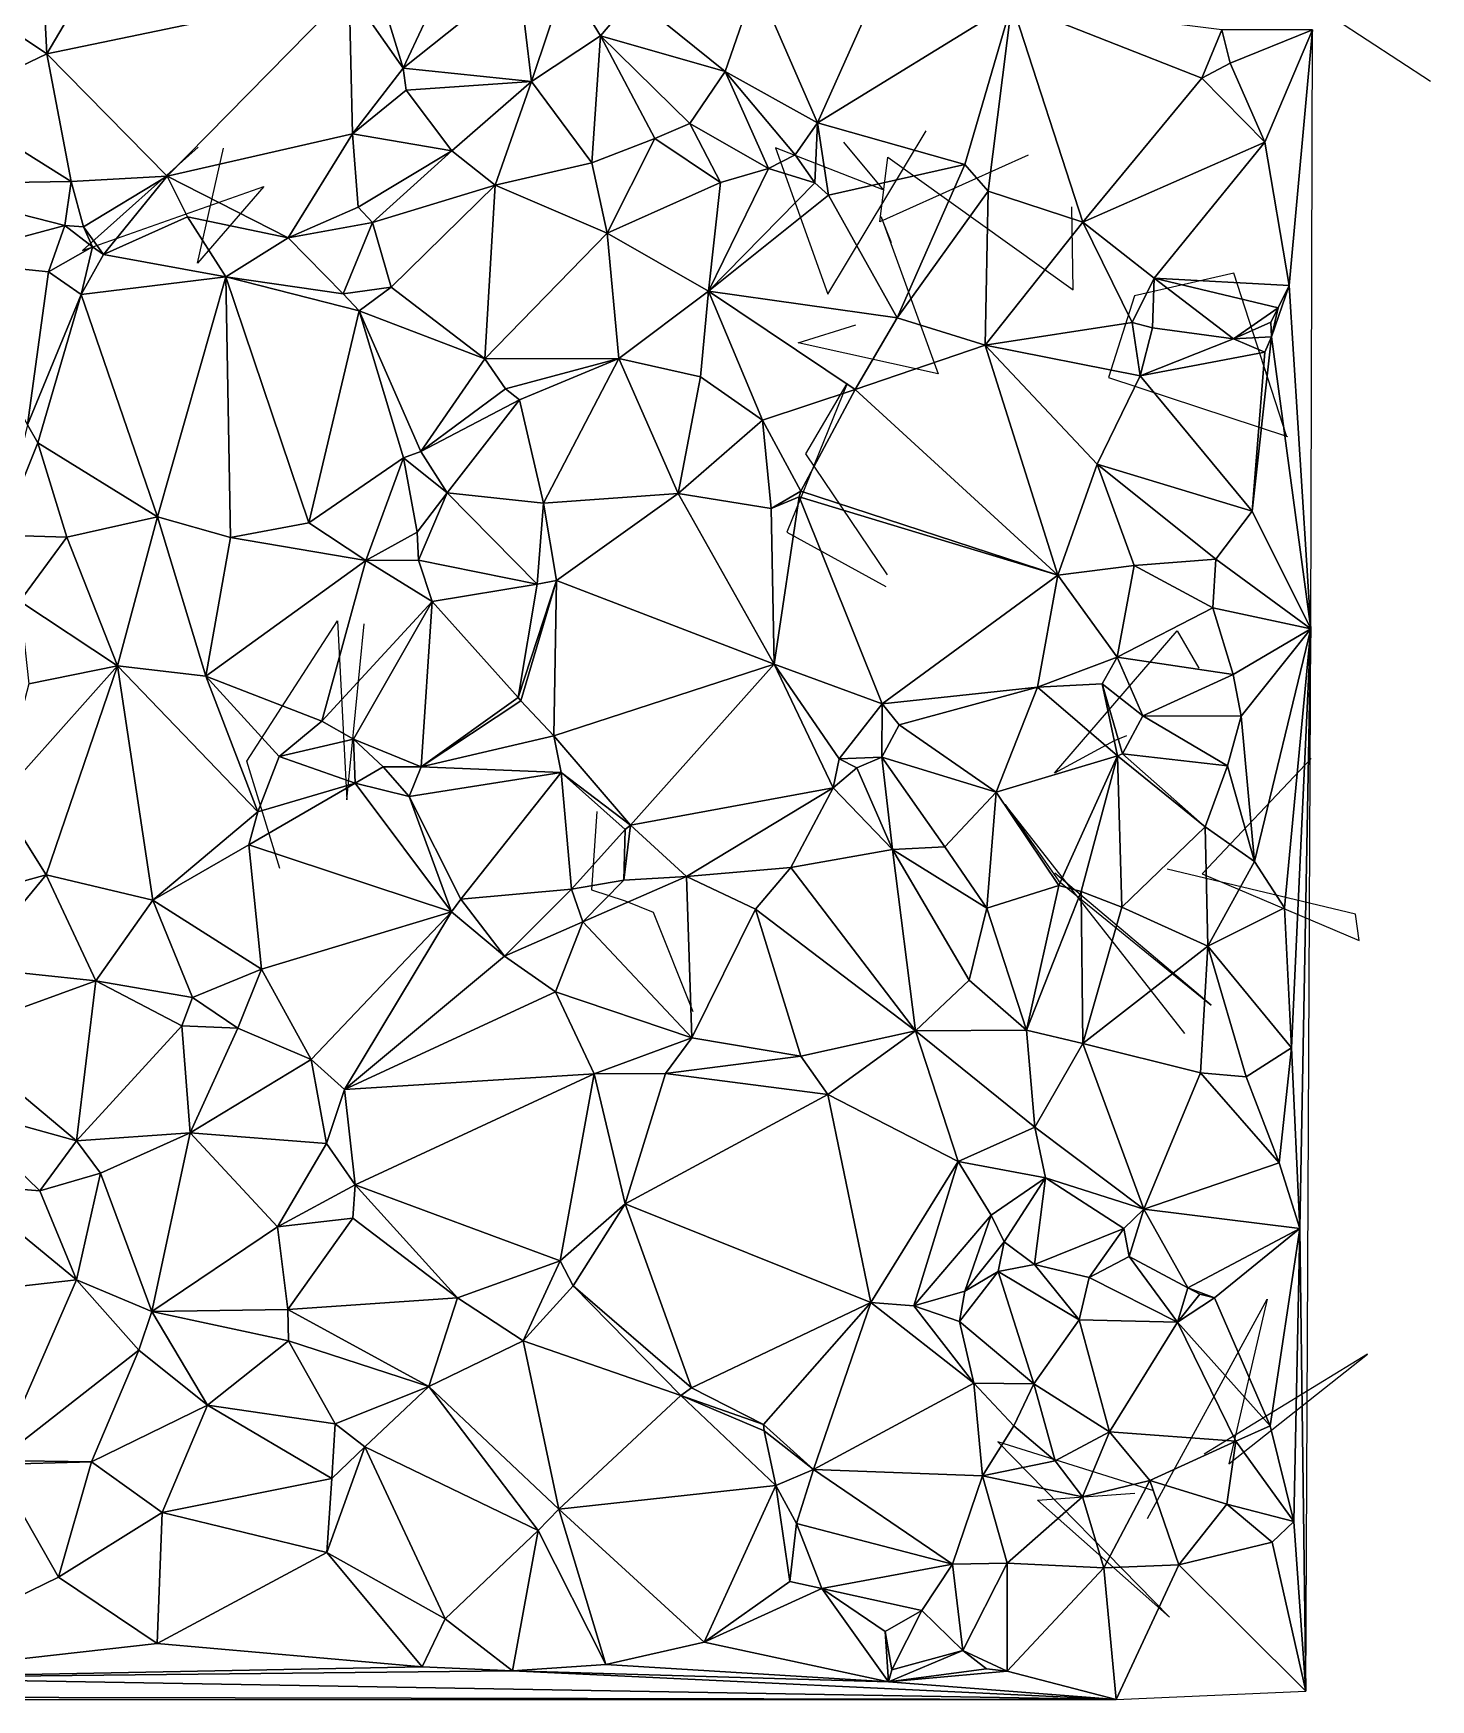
# Model space of a CAD drawing. Header units: metres. Extents: x -15.6 to 15.9, y -15.8 to 15.6.
# Drawn here: x 5.23 to 15.88, y -14.98 to -2.29 of the extents above; entities that cross this region are included whole.
import ezdxf

# ---------------------------------------------------------------- set-up
doc = ezdxf.new("R2010")
doc.units = ezdxf.units.M
doc.layers.add('CRACKS', color=1, linetype='Continuous')
doc.layers.add('STREET_MESH', color=7, linetype='Continuous')

msp = doc.modelspace()

# ---------------------------------------------------------------- linework, layer by layer
at = {"layer": 'CRACKS'}
for points in [[(15.877, -2.657, 0.1), (14.188, -1.552, 0.1), (14.982, -1.9, 0.1), (14.403, -2.117, 0.1), (15.527, -1.826, 0.1)], [(11.406, -3.118, 0.1), (11.708, -3.481, 0.1), (10.888, -3.162, 0.1), (11.286, -4.277, 0.1), (12.035, -3.031, 0.1)], [(6.491, -3.156, 0.1), (5.608, -3.944, 0.1), (6.989, -3.456, 0.1), (6.486, -4.041, 0.1), (6.683, -3.163, 0.1)], [(12.811, -3.216, 0.1), (11.681, -3.724, 0.1), (11.742, -3.233, 0.1), (13.155, -4.242, 0.1), (13.144, -3.611, 0.1)], [(11.77, -3.885, 0.1), (11.691, -3.687, 0.1), (12.127, -4.882, 0.1), (11.059, -4.646, 0.1), (11.5, -4.51, 0.1)], [(14.783, -5.364, 0.1), (14.379, -4.116, 0.1), (13.622, -4.29, 0.1), (13.424, -4.911, 0.1), (14.786, -5.36, 0.1)], [(11.739, -6.414, 0.1), (11.119, -5.493, 0.1), (11.434, -4.956, 0.1), (10.974, -6.088, 0.1), (11.727, -6.503, 0.1)], [(7.111, -8.652, 0.1), (6.86, -7.833, 0.1), (7.551, -6.765, 0.1), (7.623, -8.128, 0.1), (7.753, -6.788, 0.1)], [(13.561, -7.641, 0.1), (13.466, -7.679, 0.1), (13.013, -7.924, 0.1), (13.947, -6.842, 0.1), (14.111, -7.126, 0.1)], [(14.968, -7.814, 0.1), (14.138, -8.693, 0.1), (15.334, -9.199, 0.1), (15.304, -9, 0.1), (13.87, -8.657, 0.1)], [(9.526, -8.217, 0.1), (9.485, -8.815, 0.1), (9.741, -8.897, 0.1), (9.955, -8.985, 0.1), (10.257, -9.741, 0.1)], [(14.005, -9.909, 0.1), (12.636, -8.164, 0.1), (13.046, -8.749, 0.1), (14.205, -9.693, 0.1), (13.014, -8.686, 0.1)], [(13.721, -13.603, 0.1), (14.631, -11.931, 0.1), (14.339, -13.187, 0.1), (15.396, -12.351, 0.1), (14.152, -13.112, 0.1)], [(13.77, -13.393, 0.1), (12.581, -13.019, 0.1), (13.888, -14.354, 0.1), (12.883, -13.464, 0.1), (13.624, -13.41, 0.1)]]:
    msp.add_polyline3d(points, dxfattribs=at)
at = {"layer": 'STREET_MESH'}
for points in [[(5.287, -1.446), (5.338, -2.446), (6.157, -1.054)], [(5.338, -2.446), (7.639, -1.966), (6.157, -1.054)], [(4.668, -1.995), (5.338, -2.446), (5.287, -1.446)], [(8.531, -1.532), (7.795, -1.719), (8.052, -2.555)], [(8.531, -1.532), (8.052, -2.555), (8.931, -1.851)], [(11.206, -2.972), (11.822, -1.596), (10.739, -1.898)], [(11.822, -1.596), (11.206, -2.972), (12.687, -2.061)], [(7.795, -1.719), (7.639, -1.966), (8.052, -2.555)], [(8.052, -2.555), (9.029, -2.657), (8.931, -1.851)], [(9.029, -2.657), (9.291, -1.873), (8.931, -1.851)], [(9.291, -1.873), (9.029, -2.657), (9.554, -2.308)], [(9.291, -1.873), (9.554, -2.308), (9.804, -2.013)], [(9.804, -2.013), (10.504, -2.579), (10.739, -1.898)], [(10.504, -2.579), (11.206, -2.972), (10.739, -1.898)], [(4.668, -1.995), (4.562, -2.815), (5.338, -2.446)], [(7.639, -1.966), (5.338, -2.446), (6.254, -3.378)], [(7.639, -1.966), (6.254, -3.378), (7.666, -3.054)], [(8.052, -2.555), (7.639, -1.966), (7.666, -3.054)], [(9.554, -2.308), (10.504, -2.579), (9.804, -2.013)], [(11.206, -2.972), (12.328, -3.289), (12.687, -2.061)], [(12.328, -3.289), (12.506, -3.492), (12.687, -2.061)], [(12.506, -3.492), (13.227, -3.728), (12.687, -2.061)], [(13.227, -3.728), (14.134, -2.631), (12.687, -2.061)], [(14.134, -2.631), (14.286, -2.262), (12.687, -2.061)], [(14.35, -2.516), (14.286, -2.262), (14.134, -2.631)], [(14.286, -2.262), (14.35, -2.516), (14.978, -2.262)], [(14.35, -2.516), (14.613, -3.118), (14.978, -2.262)], [(14.613, -3.118), (14.8, -4.209), (14.978, -2.262)], [(14.8, -4.209), (14.964, -6.826), (14.978, -2.262)], [(9.029, -2.657), (9.489, -3.276), (9.554, -2.308)], [(9.489, -3.276), (9.969, -3.089), (9.554, -2.308)], [(10.504, -2.579), (9.554, -2.308), (10.235, -2.975)], [(9.554, -2.308), (9.969, -3.089), (10.235, -2.975)], [(5.338, -2.446), (4.562, -2.815), (5.523, -3.418)], [(6.254, -3.378), (5.338, -2.446), (5.523, -3.418)], [(14.613, -3.118), (14.35, -2.516), (14.134, -2.631)], [(8.075, -2.721), (8.052, -2.555), (7.666, -3.054)], [(9.029, -2.657), (8.052, -2.555), (8.075, -2.721)], [(8.423, -3.185), (9.029, -2.657), (8.075, -2.721)], [(9.029, -2.657), (8.423, -3.185), (8.752, -3.445)], [(9.489, -3.276), (9.029, -2.657), (8.752, -3.445)], [(10.833, -3.32), (10.504, -2.579), (10.235, -2.975)], [(10.504, -2.579), (11.037, -3.215), (11.206, -2.972)], [(10.833, -3.32), (11.037, -3.215), (10.504, -2.579)], [(13.227, -3.728), (14.613, -3.118), (14.134, -2.631)], [(8.423, -3.185), (8.075, -2.721), (7.666, -3.054)], [(4.562, -2.815), (4.24, -3.437), (5.523, -3.418)], [(9.969, -3.089), (10.469, -3.426), (10.235, -2.975)], [(10.469, -3.426), (10.833, -3.32), (10.235, -2.975)], [(11.037, -3.215), (11.186, -3.429), (11.206, -2.972)], [(11.206, -2.972), (11.186, -3.429), (11.292, -3.523)], [(11.206, -2.972), (11.292, -3.523), (12.328, -3.289)], [(6.254, -3.378), (7.175, -3.846), (7.666, -3.054)], [(7.175, -3.846), (7.709, -3.613), (7.666, -3.054)], [(7.709, -3.613), (8.423, -3.185), (7.666, -3.054)], [(9.969, -3.089), (9.489, -3.276), (9.604, -3.812)], [(9.969, -3.089), (9.604, -3.812), (10.469, -3.426)], [(13.227, -3.728), (13.771, -4.153), (14.613, -3.118)], [(13.771, -4.153), (14.8, -4.209), (14.613, -3.118)], [(8.423, -3.185), (7.709, -3.613), (7.817, -3.731)], [(8.423, -3.185), (7.817, -3.731), (8.752, -3.445)], [(9.604, -3.812), (9.489, -3.276), (8.752, -3.445)], [(11.186, -3.429), (11.037, -3.215), (10.833, -3.32)], [(11.292, -3.523), (11.814, -4.457), (12.328, -3.289)], [(11.814, -4.457), (12.506, -3.492), (12.328, -3.289)], [(5.523, -3.418), (4.24, -3.437), (5.475, -3.753)], [(5.617, -3.763), (5.523, -3.418), (5.475, -3.753)], [(5.617, -3.763), (6.254, -3.378), (5.523, -3.418)], [(5.617, -3.763), (5.769, -3.973), (6.254, -3.378)], [(5.769, -3.973), (6.408, -3.686), (6.254, -3.378)], [(6.408, -3.686), (7.175, -3.846), (6.254, -3.378)], [(9.604, -3.812), (10.376, -4.254), (10.469, -3.426)], [(10.376, -4.254), (10.833, -3.32), (10.469, -3.426)], [(11.186, -3.429), (10.833, -3.32), (10.376, -4.254)], [(4.24, -3.437), (4.49, -4.018), (5.475, -3.753)], [(7.817, -3.731), (7.96, -4.224), (8.752, -3.445)], [(7.96, -4.224), (8.674, -4.768), (8.752, -3.445)], [(8.674, -4.768), (9.604, -3.812), (8.752, -3.445)], [(11.186, -3.429), (10.376, -4.254), (11.292, -3.523)], [(10.376, -4.254), (11.814, -4.457), (11.292, -3.523)], [(12.506, -3.492), (11.814, -4.457), (12.483, -4.665)], [(13.227, -3.728), (12.506, -3.492), (12.483, -4.665)], [(7.817, -3.731), (7.709, -3.613), (7.175, -3.846)], [(4.49, -4.018), (5.351, -4.106), (5.475, -3.753)], [(5.351, -4.106), (5.686, -3.916), (5.475, -3.753)], [(5.686, -3.916), (5.617, -3.763), (5.475, -3.753)], [(5.617, -3.763), (5.686, -3.916), (5.769, -3.973)], [(6.408, -3.686), (5.769, -3.973), (6.7, -4.144)], [(7.175, -3.846), (6.408, -3.686), (6.7, -4.144)], [(7.595, -4.274), (7.817, -3.731), (7.175, -3.846)], [(7.817, -3.731), (7.595, -4.274), (7.96, -4.224)], [(13.605, -4.493), (13.227, -3.728), (12.483, -4.665)], [(13.605, -4.493), (13.771, -4.153), (13.227, -3.728)], [(5.598, -4.279), (5.686, -3.916), (5.351, -4.106)], [(5.686, -3.916), (5.598, -4.279), (5.769, -3.973)], [(7.595, -4.274), (7.175, -3.846), (6.7, -4.144)], [(8.674, -4.768), (9.695, -4.767), (9.604, -3.812)], [(9.695, -4.767), (10.376, -4.254), (9.604, -3.812)], [(5.351, -4.106), (4.49, -4.018), (5.19, -5.272)], [(5.769, -3.973), (5.598, -4.279), (6.7, -4.144)], [(5.598, -4.279), (5.351, -4.106), (5.19, -5.272)], [(6.7, -4.144), (5.598, -4.279), (6.179, -5.972)], [(6.737, -6.13), (6.7, -4.144), (6.179, -5.972)], [(6.7, -4.144), (6.737, -6.13), (7.333, -6.018)], [(7.717, -4.404), (6.7, -4.144), (7.333, -6.018)], [(7.717, -4.404), (7.595, -4.274), (6.7, -4.144)], [(13.605, -4.493), (13.759, -4.532), (13.771, -4.153)], [(13.759, -4.532), (14.376, -4.617), (13.771, -4.153)], [(13.771, -4.153), (14.715, -4.381), (14.8, -4.209)], [(14.376, -4.617), (14.715, -4.381), (13.771, -4.153)], [(5.268, -5.409), (5.598, -4.279), (5.19, -5.272)], [(5.598, -4.279), (5.268, -5.409), (6.179, -5.972)], [(7.595, -4.274), (7.717, -4.404), (7.96, -4.224)], [(7.717, -4.404), (8.674, -4.768), (7.96, -4.224)], [(10.376, -4.254), (9.695, -4.767), (10.316, -4.905)], [(10.789, -5.235), (10.376, -4.254), (10.316, -4.905)], [(11.814, -4.457), (10.376, -4.254), (11.495, -5.003)], [(10.376, -4.254), (10.789, -5.235), (11.495, -5.003)], [(14.666, -4.601), (14.964, -6.826), (14.8, -4.209)], [(14.715, -4.381), (14.666, -4.601), (14.8, -4.209)], [(8.053, -5.522), (7.717, -4.404), (7.333, -6.018)], [(8.674, -4.768), (7.717, -4.404), (8.187, -5.474)], [(8.187, -5.474), (7.717, -4.404), (8.053, -5.522)], [(14.715, -4.381), (14.376, -4.617), (14.66, -4.489)], [(14.666, -4.601), (14.715, -4.381), (14.66, -4.489)], [(11.814, -4.457), (11.495, -5.003), (12.483, -4.665)], [(13.665, -4.899), (13.605, -4.493), (12.483, -4.665)], [(13.665, -4.899), (13.759, -4.532), (13.605, -4.493)], [(14.376, -4.617), (13.759, -4.532), (13.665, -4.899)], [(14.376, -4.617), (14.666, -4.601), (14.66, -4.489)], [(11.495, -5.003), (13.037, -6.416), (12.483, -4.665)], [(13.336, -5.57), (13.665, -4.899), (12.483, -4.665)], [(13.037, -6.416), (13.336, -5.57), (12.483, -4.665)], [(14.614, -4.719), (14.376, -4.617), (13.665, -4.899)], [(14.376, -4.617), (14.614, -4.719), (14.666, -4.601)], [(14.666, -4.601), (14.517, -5.929), (14.964, -6.826)], [(14.614, -4.719), (14.517, -5.929), (14.666, -4.601)], [(8.674, -4.768), (8.187, -5.474), (8.83, -4.997)], [(9.695, -4.767), (8.674, -4.768), (8.83, -4.997)], [(8.937, -5.082), (9.695, -4.767), (8.83, -4.997)], [(9.695, -4.767), (8.937, -5.082), (9.121, -5.868)], [(10.147, -5.794), (9.695, -4.767), (9.121, -5.868)], [(9.695, -4.767), (10.147, -5.794), (10.316, -4.905)], [(14.614, -4.719), (13.665, -4.899), (14.517, -5.929)], [(10.147, -5.794), (10.789, -5.235), (10.316, -4.905)], [(13.665, -4.899), (13.336, -5.57), (14.517, -5.929)], [(8.187, -5.474), (8.937, -5.082), (8.83, -4.997)], [(10.789, -5.235), (11.08, -5.776), (11.495, -5.003)], [(11.08, -5.776), (13.037, -6.416), (11.495, -5.003)], [(8.387, -5.79), (8.937, -5.082), (8.187, -5.474)], [(8.937, -5.082), (8.387, -5.79), (9.121, -5.868)], [(4.987, -6.112), (5.268, -5.409), (5.19, -5.272)], [(10.789, -5.235), (10.147, -5.794), (10.855, -5.908)], [(11.08, -5.776), (10.789, -5.235), (10.855, -5.908)], [(5.268, -5.409), (4.987, -6.112), (5.489, -6.127)], [(5.268, -5.409), (5.489, -6.127), (6.179, -5.972)], [(7.768, -6.305), (8.053, -5.522), (7.333, -6.018)], [(7.768, -6.305), (8.157, -6.089), (8.053, -5.522)], [(8.387, -5.79), (8.187, -5.474), (8.053, -5.522)], [(8.157, -6.089), (8.387, -5.79), (8.053, -5.522)], [(13.037, -6.416), (13.619, -6.342), (13.336, -5.57)], [(14.517, -5.929), (13.336, -5.57), (14.24, -6.296)], [(13.336, -5.57), (13.619, -6.342), (14.24, -6.296)], [(8.157, -6.089), (8.167, -6.303), (8.387, -5.79)], [(8.167, -6.303), (9.073, -6.485), (8.387, -5.79)], [(8.387, -5.79), (9.073, -6.485), (9.121, -5.868)], [(9.22, -6.457), (10.147, -5.794), (9.121, -5.868)], [(10.147, -5.794), (9.22, -6.457), (10.877, -7.094)], [(10.147, -5.794), (10.877, -7.094), (10.855, -5.908)], [(11.068, -5.821), (11.08, -5.776), (10.855, -5.908)], [(10.877, -7.094), (11.068, -5.821), (10.855, -5.908)], [(11.699, -7.396), (11.068, -5.821), (10.877, -7.094)], [(13.037, -6.416), (11.08, -5.776), (11.068, -5.821)], [(11.699, -7.396), (13.037, -6.416), (11.068, -5.821)], [(9.073, -6.485), (9.22, -6.457), (9.121, -5.868)], [(14.517, -5.929), (14.24, -6.296), (14.964, -6.826)], [(5.489, -6.127), (5.876, -7.107), (6.179, -5.972)], [(5.876, -7.107), (6.549, -7.187), (6.179, -5.972)], [(6.549, -7.187), (6.737, -6.13), (6.179, -5.972)], [(6.737, -6.13), (7.768, -6.305), (7.333, -6.018)], [(7.768, -6.305), (8.167, -6.303), (8.157, -6.089)], [(4.987, -6.112), (5.131, -6.614), (5.489, -6.127)], [(5.131, -6.614), (5.876, -7.107), (5.489, -6.127)], [(6.549, -7.187), (7.768, -6.305), (6.737, -6.13)], [(6.549, -7.187), (7.433, -7.528), (7.768, -6.305)], [(7.433, -7.528), (8.271, -6.618), (7.768, -6.305)], [(8.271, -6.618), (8.167, -6.303), (7.768, -6.305)], [(8.167, -6.303), (8.271, -6.618), (9.073, -6.485)], [(13.619, -6.342), (13.037, -6.416), (13.49, -7.041)], [(14.219, -6.666), (13.619, -6.342), (13.49, -7.041)], [(13.619, -6.342), (14.219, -6.666), (14.24, -6.296)], [(14.24, -6.296), (14.219, -6.666), (14.964, -6.826)], [(8.927, -7.348), (9.22, -6.457), (9.073, -6.485)], [(8.927, -7.348), (8.948, -7.374), (9.22, -6.457)], [(8.948, -7.374), (9.198, -7.641), (9.22, -6.457)], [(9.22, -6.457), (9.198, -7.641), (10.877, -7.094)], [(11.699, -7.396), (12.883, -7.271), (13.037, -6.416)], [(13.037, -6.416), (12.883, -7.271), (13.49, -7.041)], [(8.271, -6.618), (8.927, -7.348), (9.073, -6.485)], [(5.876, -7.107), (5.131, -6.614), (5.201, -7.245)], [(8.271, -6.618), (7.433, -7.528), (7.673, -7.667)], [(8.188, -7.878), (8.271, -6.618), (7.673, -7.667)], [(8.271, -6.618), (8.188, -7.878), (8.927, -7.348)], [(14.219, -6.666), (13.49, -7.041), (14.372, -7.173)], [(14.219, -6.666), (14.372, -7.173), (14.964, -6.826)], [(14.372, -7.173), (14.434, -7.49), (14.964, -6.826)], [(14.434, -7.49), (14.536, -8.599), (14.964, -6.826)], [(14.536, -8.599), (14.764, -8.951), (14.964, -6.826)], [(14.964, -6.826), (14.764, -8.951), (14.817, -10.018)], [(14.881, -11.393), (14.964, -6.826), (14.817, -10.018)], [(14.964, -6.826), (14.881, -11.393), (14.926, -14.918)], [(5.876, -7.107), (4.97, -8.122), (5.333, -8.699)], [(4.97, -8.122), (5.876, -7.107), (5.201, -7.245)], [(6.144, -8.892), (5.876, -7.107), (5.333, -8.699)], [(6.945, -8.219), (5.876, -7.107), (6.144, -8.892)], [(6.945, -8.219), (6.549, -7.187), (5.876, -7.107)], [(9.198, -7.641), (9.783, -8.322), (10.877, -7.094)], [(9.783, -8.322), (11.326, -8.037), (10.877, -7.094)], [(11.326, -8.037), (11.371, -7.816), (10.877, -7.094)], [(11.371, -7.816), (11.699, -7.396), (10.877, -7.094)], [(12.883, -7.271), (13.376, -7.244), (13.49, -7.041)], [(13.49, -7.041), (13.376, -7.244), (13.684, -7.488)], [(13.49, -7.041), (13.684, -7.488), (14.372, -7.173)], [(7.108, -7.797), (6.549, -7.187), (6.945, -8.219)], [(7.108, -7.797), (7.433, -7.528), (6.549, -7.187)], [(14.372, -7.173), (13.684, -7.488), (14.434, -7.49)], [(8.927, -7.348), (8.188, -7.878), (8.948, -7.374)], [(12.883, -7.271), (11.699, -7.396), (11.829, -7.556)], [(12.567, -8.069), (12.883, -7.271), (11.829, -7.556)], [(12.883, -7.271), (12.567, -8.069), (13.491, -7.794)], [(13.376, -7.244), (12.883, -7.271), (13.491, -7.794)], [(13.529, -7.777), (13.376, -7.244), (13.491, -7.794)], [(13.376, -7.244), (13.529, -7.777), (13.684, -7.488)], [(8.188, -7.878), (9.198, -7.641), (8.948, -7.374)], [(11.699, -7.396), (11.371, -7.816), (11.696, -7.804)], [(11.829, -7.556), (11.699, -7.396), (11.696, -7.804)], [(13.529, -7.777), (14.329, -7.869), (13.684, -7.488)], [(13.684, -7.488), (14.329, -7.869), (14.434, -7.49)], [(7.433, -7.528), (7.108, -7.797), (7.673, -7.667)], [(12.567, -8.069), (11.829, -7.556), (11.696, -7.804)], [(14.329, -7.869), (14.536, -8.599), (14.434, -7.49)], [(7.673, -7.667), (7.108, -7.797), (7.686, -8.002)], [(7.899, -7.876), (7.673, -7.667), (7.686, -8.002)], [(7.899, -7.876), (8.188, -7.878), (7.673, -7.667)], [(9.198, -7.641), (8.188, -7.878), (9.254, -7.92)], [(9.198, -7.641), (9.254, -7.92), (9.783, -8.322)], [(7.108, -7.797), (6.945, -8.219), (7.686, -8.002)], [(11.506, -7.885), (11.371, -7.816), (11.326, -8.037)], [(11.371, -7.816), (11.506, -7.885), (11.696, -7.804)], [(11.506, -7.885), (11.779, -8.506), (11.696, -7.804)], [(12.177, -8.486), (12.567, -8.069), (11.696, -7.804)], [(11.779, -8.506), (12.177, -8.486), (11.696, -7.804)], [(13.491, -7.794), (12.567, -8.069), (13.044, -8.78)], [(13.216, -8.826), (13.491, -7.794), (13.044, -8.78)], [(13.216, -8.826), (13.526, -8.947), (13.491, -7.794)], [(14.16, -8.335), (13.529, -7.777), (13.491, -7.794)], [(13.526, -8.947), (14.16, -8.335), (13.491, -7.794)], [(14.329, -7.869), (13.529, -7.777), (14.16, -8.335)], [(14.536, -8.599), (14.329, -7.869), (14.16, -8.335)], [(8.098, -8.104), (7.899, -7.876), (7.686, -8.002)], [(8.098, -8.104), (8.188, -7.878), (7.899, -7.876)], [(8.188, -7.878), (8.098, -8.104), (9.254, -7.92)], [(8.098, -8.104), (8.491, -8.886), (9.254, -7.92)], [(9.254, -7.92), (8.491, -8.886), (9.333, -8.809)], [(9.254, -7.92), (9.333, -8.809), (9.741, -8.355)], [(9.783, -8.322), (9.254, -7.92), (9.741, -8.355)], [(11.779, -8.506), (11.506, -7.885), (11.326, -8.037)], [(4.97, -8.122), (4.744, -8.863), (5.333, -8.699)], [(7.686, -8.002), (6.876, -8.472), (8.42, -8.981)], [(6.945, -8.219), (6.876, -8.472), (7.686, -8.002)], [(8.098, -8.104), (7.686, -8.002), (8.42, -8.981)], [(8.491, -8.886), (8.098, -8.104), (8.42, -8.981)], [(10.21, -8.712), (11.326, -8.037), (9.783, -8.322)], [(11.326, -8.037), (10.21, -8.712), (11.003, -8.644)], [(11.779, -8.506), (11.326, -8.037), (11.003, -8.644)], [(12.498, -8.953), (12.567, -8.069), (12.177, -8.486)], [(12.567, -8.069), (12.498, -8.953), (13.044, -8.78)], [(6.876, -8.472), (6.945, -8.219), (6.144, -8.892)], [(9.333, -8.809), (9.733, -8.74), (9.741, -8.355)], [(9.733, -8.74), (9.783, -8.322), (9.741, -8.355)], [(9.733, -8.74), (10.21, -8.712), (9.783, -8.322)], [(14.16, -8.335), (13.526, -8.947), (14.181, -9.244)], [(14.536, -8.599), (14.16, -8.335), (14.181, -9.244)], [(6.971, -9.419), (6.876, -8.472), (6.144, -8.892)], [(8.42, -8.981), (6.876, -8.472), (6.971, -9.419)], [(11.779, -8.506), (12.498, -8.953), (12.177, -8.486)], [(11.779, -8.506), (11.003, -8.644), (11.953, -9.888)], [(12.498, -8.953), (11.779, -8.506), (12.363, -9.503)], [(11.779, -8.506), (11.953, -9.888), (12.363, -9.503)], [(14.764, -8.951), (14.536, -8.599), (14.181, -9.244)], [(4.744, -8.863), (4.749, -9.405), (5.333, -8.699)], [(4.749, -9.405), (5.71, -9.507), (5.333, -8.699)], [(5.71, -9.507), (6.144, -8.892), (5.333, -8.699)], [(9.42, -9.058), (9.733, -8.74), (9.333, -8.809)], [(10.21, -8.712), (9.42, -9.058), (10.25, -9.942)], [(9.733, -8.74), (9.42, -9.058), (10.21, -8.712)], [(10.21, -8.712), (10.734, -8.962), (11.003, -8.644)], [(10.734, -8.962), (10.21, -8.712), (10.25, -9.942)], [(11.003, -8.644), (10.734, -8.962), (11.953, -9.888)], [(8.491, -8.886), (8.822, -9.318), (9.333, -8.809)], [(8.822, -9.318), (9.42, -9.058), (9.333, -8.809)], [(12.498, -8.953), (12.8, -9.884), (13.044, -8.78)], [(12.8, -9.884), (13.216, -8.826), (13.044, -8.78)], [(13.216, -8.826), (12.8, -9.884), (13.228, -9.984)], [(13.526, -8.947), (13.216, -8.826), (13.228, -9.984)], [(5.71, -9.507), (6.446, -9.633), (6.144, -8.892)], [(6.446, -9.633), (6.971, -9.419), (6.144, -8.892)], [(7.351, -10.106), (8.42, -8.981), (6.971, -9.419)], [(8.42, -8.981), (7.351, -10.106), (7.605, -10.334)], [(8.822, -9.318), (8.42, -8.981), (7.605, -10.334)], [(8.822, -9.318), (8.491, -8.886), (8.42, -8.981)], [(10.734, -8.962), (10.25, -9.942), (11.079, -10.082)], [(11.953, -9.888), (10.734, -8.962), (11.079, -10.082)], [(12.8, -9.884), (12.498, -8.953), (12.363, -9.503)], [(14.181, -9.244), (13.526, -8.947), (13.228, -9.984)], [(14.764, -8.951), (14.181, -9.244), (14.817, -10.018)], [(9.42, -9.058), (8.822, -9.318), (9.212, -9.59)], [(9.42, -9.058), (9.212, -9.59), (10.25, -9.942)], [(14.123, -10.208), (14.181, -9.244), (13.228, -9.984)], [(14.181, -9.244), (14.123, -10.208), (14.473, -10.238)], [(14.181, -9.244), (14.473, -10.238), (14.817, -10.018)], [(9.212, -9.59), (8.822, -9.318), (7.605, -10.334)], [(4.593, -9.913), (5.71, -9.507), (4.749, -9.405)], [(5.564, -10.725), (5.71, -9.507), (4.593, -9.913)], [(5.71, -9.507), (5.564, -10.725), (6.365, -9.849)], [(6.446, -9.633), (5.71, -9.507), (6.365, -9.849)], [(6.446, -9.633), (6.791, -9.868), (6.971, -9.419)], [(6.791, -9.868), (7.351, -10.106), (6.971, -9.419)], [(11.953, -9.888), (12.8, -9.884), (12.363, -9.503)], [(6.791, -9.868), (6.446, -9.633), (6.365, -9.849)], [(9.505, -10.215), (9.212, -9.59), (7.605, -10.334)], [(10.25, -9.942), (9.212, -9.59), (9.505, -10.215)], [(5.564, -10.725), (6.428, -10.664), (6.365, -9.849)], [(6.428, -10.664), (6.791, -9.868), (6.365, -9.849)], [(7.351, -10.106), (6.791, -9.868), (6.428, -10.664)], [(11.285, -10.372), (11.953, -9.888), (11.079, -10.082)], [(11.285, -10.372), (12.278, -10.884), (11.953, -9.888)], [(12.863, -10.623), (12.8, -9.884), (11.953, -9.888)], [(12.278, -10.884), (12.863, -10.623), (11.953, -9.888)], [(12.8, -9.884), (12.863, -10.623), (13.228, -9.984)], [(4.62, -10.464), (5.564, -10.725), (4.593, -9.913)], [(10.049, -10.213), (10.25, -9.942), (9.505, -10.215)], [(10.25, -9.942), (10.049, -10.213), (11.079, -10.082)], [(12.863, -10.623), (13.692, -11.246), (13.228, -9.984)], [(13.692, -11.246), (14.123, -10.208), (13.228, -9.984)], [(14.473, -10.238), (14.724, -10.894), (14.817, -10.018)], [(14.724, -10.894), (14.881, -11.393), (14.817, -10.018)], [(7.467, -10.747), (7.351, -10.106), (6.428, -10.664)], [(7.351, -10.106), (7.467, -10.747), (7.605, -10.334)], [(10.049, -10.213), (11.285, -10.372), (11.079, -10.082)], [(7.686, -11.062), (9.505, -10.215), (7.605, -10.334)], [(7.686, -11.062), (9.248, -11.64), (9.505, -10.215)], [(9.248, -11.64), (9.743, -11.207), (9.505, -10.215)], [(9.743, -11.207), (10.049, -10.213), (9.505, -10.215)], [(9.743, -11.207), (11.285, -10.372), (10.049, -10.213)], [(13.692, -11.246), (14.724, -10.894), (14.123, -10.208)], [(14.123, -10.208), (14.724, -10.894), (14.473, -10.238)], [(7.467, -10.747), (7.686, -11.062), (7.605, -10.334)], [(11.285, -10.372), (9.743, -11.207), (11.613, -11.958)], [(12.278, -10.884), (11.285, -10.372), (11.613, -11.958)], [(4.62, -10.464), (4.679, -11.058), (5.285, -11.106)], [(5.564, -10.725), (4.62, -10.464), (5.285, -11.106)], [(12.944, -11.008), (12.863, -10.623), (12.278, -10.884)], [(12.944, -11.008), (13.692, -11.246), (12.863, -10.623)], [(5.745, -10.971), (5.564, -10.725), (5.285, -11.106)], [(5.564, -10.725), (5.745, -10.971), (6.428, -10.664)], [(5.745, -10.971), (6.138, -12.027), (6.428, -10.664)], [(6.138, -12.027), (7.095, -11.38), (6.428, -10.664)], [(7.095, -11.38), (7.467, -10.747), (6.428, -10.664)], [(7.467, -10.747), (7.095, -11.38), (7.686, -11.062)], [(11.942, -11.982), (12.278, -10.884), (11.613, -11.958)], [(12.278, -10.884), (11.942, -11.982), (12.531, -11.293)], [(12.944, -11.008), (12.278, -10.884), (12.531, -11.293)], [(14.724, -10.894), (13.692, -11.246), (14.881, -11.393)], [(5.564, -11.784), (5.745, -10.971), (5.285, -11.106)], [(5.564, -11.784), (6.138, -12.027), (5.745, -10.971)], [(12.629, -11.496), (12.944, -11.008), (12.531, -11.293)], [(12.86, -11.669), (12.944, -11.008), (12.629, -11.496)], [(12.86, -11.669), (13.54, -11.395), (12.944, -11.008)], [(13.54, -11.395), (13.692, -11.246), (12.944, -11.008)], [(5.564, -11.784), (4.679, -11.058), (3.951, -11.967)], [(4.679, -11.058), (5.564, -11.784), (5.285, -11.106)], [(7.686, -11.062), (7.095, -11.38), (7.667, -11.314)], [(8.465, -11.921), (7.686, -11.062), (7.667, -11.314)], [(7.686, -11.062), (8.465, -11.921), (9.248, -11.64)], [(9.743, -11.207), (9.248, -11.64), (9.345, -11.83)], [(10.248, -12.607), (9.743, -11.207), (9.345, -11.83)], [(9.743, -11.207), (10.248, -12.607), (11.613, -11.958)], [(11.942, -11.982), (12.329, -11.87), (12.531, -11.293)], [(12.329, -11.87), (12.629, -11.496), (12.531, -11.293)], [(13.692, -11.246), (13.54, -11.395), (13.581, -11.607)], [(14.028, -11.847), (13.692, -11.246), (13.581, -11.607)], [(13.692, -11.246), (14.028, -11.847), (14.881, -11.393)], [(7.174, -12.011), (7.095, -11.38), (6.138, -12.027)], [(7.095, -11.38), (7.174, -12.011), (7.667, -11.314)], [(7.174, -12.011), (8.465, -11.921), (7.667, -11.314)], [(13.275, -11.768), (13.54, -11.395), (12.86, -11.669)], [(13.54, -11.395), (13.275, -11.768), (13.581, -11.607)], [(14.028, -11.847), (14.231, -11.923), (14.881, -11.393)], [(14.881, -11.393), (14.231, -11.923), (14.656, -12.897)], [(14.835, -13.627), (14.881, -11.393), (14.656, -12.897)], [(14.881, -11.393), (14.835, -13.627), (14.926, -14.918)], [(12.629, -11.496), (12.329, -11.87), (12.583, -11.722)], [(12.86, -11.669), (12.629, -11.496), (12.583, -11.722)], [(8.465, -11.921), (8.964, -12.25), (9.248, -11.64)], [(9.248, -11.64), (8.964, -12.25), (9.345, -11.83)], [(13.199, -12.09), (12.86, -11.669), (12.583, -11.722)], [(13.275, -11.768), (12.86, -11.669), (13.199, -12.09)], [(13.275, -11.768), (13.949, -12.107), (13.581, -11.607)], [(13.949, -12.107), (14.028, -11.847), (13.581, -11.607)], [(5.564, -11.784), (3.951, -11.967), (4.961, -13.161)], [(6.038, -12.32), (5.564, -11.784), (4.961, -13.161)], [(6.138, -12.027), (5.564, -11.784), (6.038, -12.32)], [(12.583, -11.722), (12.288, -12.103), (12.854, -12.578)], [(12.329, -11.87), (12.288, -12.103), (12.583, -11.722)], [(13.199, -12.09), (12.583, -11.722), (12.854, -12.578)], [(13.949, -12.107), (13.275, -11.768), (13.199, -12.09)], [(7.174, -12.011), (8.247, -12.598), (8.465, -11.921)], [(8.247, -12.598), (8.964, -12.25), (8.465, -11.921)], [(8.964, -12.25), (10.166, -12.665), (9.345, -11.83)], [(10.166, -12.665), (10.248, -12.607), (9.345, -11.83)], [(12.288, -12.103), (12.329, -11.87), (11.942, -11.982)], [(14.119, -11.893), (14.028, -11.847), (13.949, -12.107)], [(14.231, -11.923), (14.119, -11.893), (13.949, -12.107)], [(14.231, -11.923), (13.949, -12.107), (14.656, -12.897)], [(14.119, -11.893), (14.231, -11.923), (14.028, -11.847)], [(6.56, -12.74), (6.138, -12.027), (6.038, -12.32)], [(7.174, -12.011), (6.138, -12.027), (7.178, -12.25)], [(6.138, -12.027), (6.56, -12.74), (7.178, -12.25)], [(8.247, -12.598), (7.174, -12.011), (7.178, -12.25)], [(10.248, -12.607), (10.796, -12.886), (11.613, -11.958)], [(10.796, -12.886), (11.177, -13.23), (11.613, -11.958)], [(11.177, -13.23), (12.399, -12.572), (11.613, -11.958)], [(12.399, -12.572), (11.942, -11.982), (11.613, -11.958)], [(12.288, -12.103), (11.942, -11.982), (12.399, -12.572)], [(12.288, -12.103), (12.399, -12.572), (12.854, -12.578)], [(13.43, -12.943), (13.199, -12.09), (12.854, -12.578)], [(13.949, -12.107), (13.199, -12.09), (13.43, -12.943)], [(13.949, -12.107), (13.43, -12.943), (14.394, -13.013)], [(13.949, -12.107), (14.394, -13.013), (14.656, -12.897)], [(6.56, -12.74), (7.534, -12.883), (7.178, -12.25)], [(7.534, -12.883), (8.247, -12.598), (7.178, -12.25)], [(8.964, -12.25), (8.247, -12.598), (9.236, -13.533)], [(10.166, -12.665), (8.964, -12.25), (9.236, -13.533)], [(5.677, -13.171), (6.038, -12.32), (4.961, -13.161)], [(5.677, -13.171), (6.56, -12.74), (6.038, -12.32)], [(8.247, -12.598), (7.534, -12.883), (7.76, -13.057)], [(9.08, -13.695), (8.247, -12.598), (7.76, -13.057)], [(8.247, -12.598), (9.08, -13.695), (9.236, -13.533)], [(10.89, -13.352), (10.166, -12.665), (9.236, -13.533)], [(10.166, -12.665), (10.796, -12.886), (10.248, -12.607)], [(10.802, -12.934), (10.796, -12.886), (10.166, -12.665)], [(10.89, -13.352), (10.802, -12.934), (10.166, -12.665)], [(12.399, -12.572), (11.177, -13.23), (12.465, -13.279)], [(12.399, -12.572), (12.703, -12.898), (12.854, -12.578)], [(12.703, -12.898), (12.399, -12.572), (12.465, -13.279)], [(12.703, -12.898), (13.018, -13.163), (12.854, -12.578)], [(13.018, -13.163), (13.43, -12.943), (12.854, -12.578)], [(6.56, -12.74), (5.677, -13.171), (6.216, -13.557)], [(7.507, -13.297), (6.56, -12.74), (6.216, -13.557)], [(7.534, -12.883), (6.56, -12.74), (7.507, -13.297)], [(7.534, -12.883), (7.507, -13.297), (7.76, -13.057)], [(10.796, -12.886), (10.802, -12.934), (11.177, -13.23)], [(10.802, -12.934), (10.89, -13.352), (11.177, -13.23)], [(13.018, -13.163), (12.703, -12.898), (12.465, -13.279)], [(13.018, -13.163), (13.225, -13.438), (13.43, -12.943)], [(13.225, -13.438), (13.739, -13.314), (13.43, -12.943)], [(13.43, -12.943), (13.739, -13.314), (14.394, -13.013)], [(14.394, -13.013), (14.835, -13.627), (14.656, -12.897)], [(7.76, -13.057), (7.507, -13.297), (7.471, -13.861)], [(8.371, -14.368), (7.76, -13.057), (7.471, -13.861)], [(8.371, -14.368), (9.08, -13.695), (7.76, -13.057)], [(14.394, -13.013), (13.739, -13.314), (14.324, -13.493)], [(14.835, -13.627), (14.394, -13.013), (14.324, -13.493)], [(5.427, -14.05), (4.936, -13.192), (3.852, -14.817)], [(4.936, -13.192), (5.677, -13.171), (4.961, -13.161)], [(5.677, -13.171), (4.936, -13.192), (5.427, -14.05)], [(6.216, -13.557), (5.677, -13.171), (5.427, -14.05)], [(13.225, -13.438), (13.018, -13.163), (12.465, -13.279)], [(7.471, -13.861), (7.507, -13.297), (6.216, -13.557)], [(10.89, -13.352), (11.048, -13.642), (11.177, -13.23)], [(11.177, -13.23), (11.048, -13.642), (12.235, -13.95)], [(12.465, -13.279), (11.177, -13.23), (12.235, -13.95)], [(12.465, -13.279), (12.235, -13.95), (12.651, -13.942)], [(13.225, -13.438), (12.465, -13.279), (12.651, -13.942)], [(13.739, -13.314), (13.225, -13.438), (13.388, -13.979)], [(13.959, -13.957), (13.739, -13.314), (13.388, -13.979)], [(13.739, -13.314), (13.959, -13.957), (14.324, -13.493)], [(10.343, -14.545), (10.89, -13.352), (9.236, -13.533)], [(10.89, -13.352), (10.343, -14.545), (10.996, -14.084)], [(11.048, -13.642), (10.89, -13.352), (10.996, -14.084)], [(13.388, -13.979), (13.225, -13.438), (12.651, -13.942)], [(6.216, -13.557), (5.427, -14.05), (6.178, -14.555)], [(7.471, -13.861), (6.216, -13.557), (6.178, -14.555)], [(9.08, -13.695), (9.594, -14.715), (9.236, -13.533)], [(9.594, -14.715), (10.343, -14.545), (9.236, -13.533)], [(13.959, -13.957), (14.67, -13.783), (14.324, -13.493)], [(14.67, -13.783), (14.835, -13.627), (14.324, -13.493)], [(9.08, -13.695), (8.371, -14.368), (8.884, -14.763)], [(9.08, -13.695), (8.884, -14.763), (9.594, -14.715)], [(11.048, -13.642), (10.996, -14.084), (11.241, -14.135)], [(12.235, -13.95), (11.048, -13.642), (11.241, -14.135)], [(14.835, -13.627), (14.67, -13.783), (14.926, -14.918)], [(14.67, -13.783), (13.959, -13.957), (14.926, -14.918)], [(8.197, -14.732), (7.471, -13.861), (6.178, -14.555)], [(8.371, -14.368), (7.471, -13.861), (8.197, -14.732)], [(12.002, -14.305), (12.235, -13.95), (11.241, -14.135)], [(12.002, -14.305), (12.313, -14.608), (12.235, -13.95)], [(12.235, -13.95), (12.313, -14.608), (12.651, -13.942)], [(12.313, -14.608), (12.652, -14.767), (12.651, -13.942)], [(12.652, -14.767), (13.388, -13.979), (12.651, -13.942)], [(13.959, -13.957), (13.388, -13.979), (13.483, -14.983)], [(13.959, -13.957), (13.483, -14.983), (14.926, -14.918)], [(6.178, -14.555), (5.427, -14.05), (3.852, -14.817)], [(10.996, -14.084), (10.343, -14.545), (11.241, -14.135)], [(13.388, -13.979), (12.652, -14.767), (13.483, -14.983)], [(10.343, -14.545), (11.748, -14.848), (11.241, -14.135)], [(11.748, -14.848), (11.723, -14.463), (11.241, -14.135)], [(11.723, -14.463), (12.002, -14.305), (11.241, -14.135)], [(11.773, -14.756), (12.002, -14.305), (11.723, -14.463)], [(11.773, -14.756), (12.313, -14.608), (12.002, -14.305)], [(8.884, -14.763), (8.371, -14.368), (8.197, -14.732)], [(11.773, -14.756), (11.723, -14.463), (11.748, -14.848)], [(8.197, -14.732), (6.178, -14.555), (3.852, -14.817)], [(10.343, -14.545), (9.594, -14.715), (11.748, -14.848)], [(9.594, -14.715), (8.884, -14.763), (11.748, -14.848)], [(12.494, -14.749), (12.313, -14.608), (11.748, -14.848)], [(12.313, -14.608), (11.773, -14.756), (11.748, -14.848)], [(12.313, -14.608), (12.494, -14.749), (12.652, -14.767)], [(-2.627, -14.952), (13.483, -14.983), (3.852, -14.817)], [(8.884, -14.763), (8.197, -14.732), (3.852, -14.817)], [(13.483, -14.983), (8.884, -14.763), (3.852, -14.817)], [(11.748, -14.848), (8.884, -14.763), (13.483, -14.983)], [(12.652, -14.767), (12.494, -14.749), (11.748, -14.848)], [(12.652, -14.767), (11.748, -14.848), (13.483, -14.983)], [(13.483, -14.983), (-2.627, -14.952), (-11.042, -14.983)]]:
    msp.add_3dface(points, dxfattribs=at)

doc.saveas('drawing.dxf')
